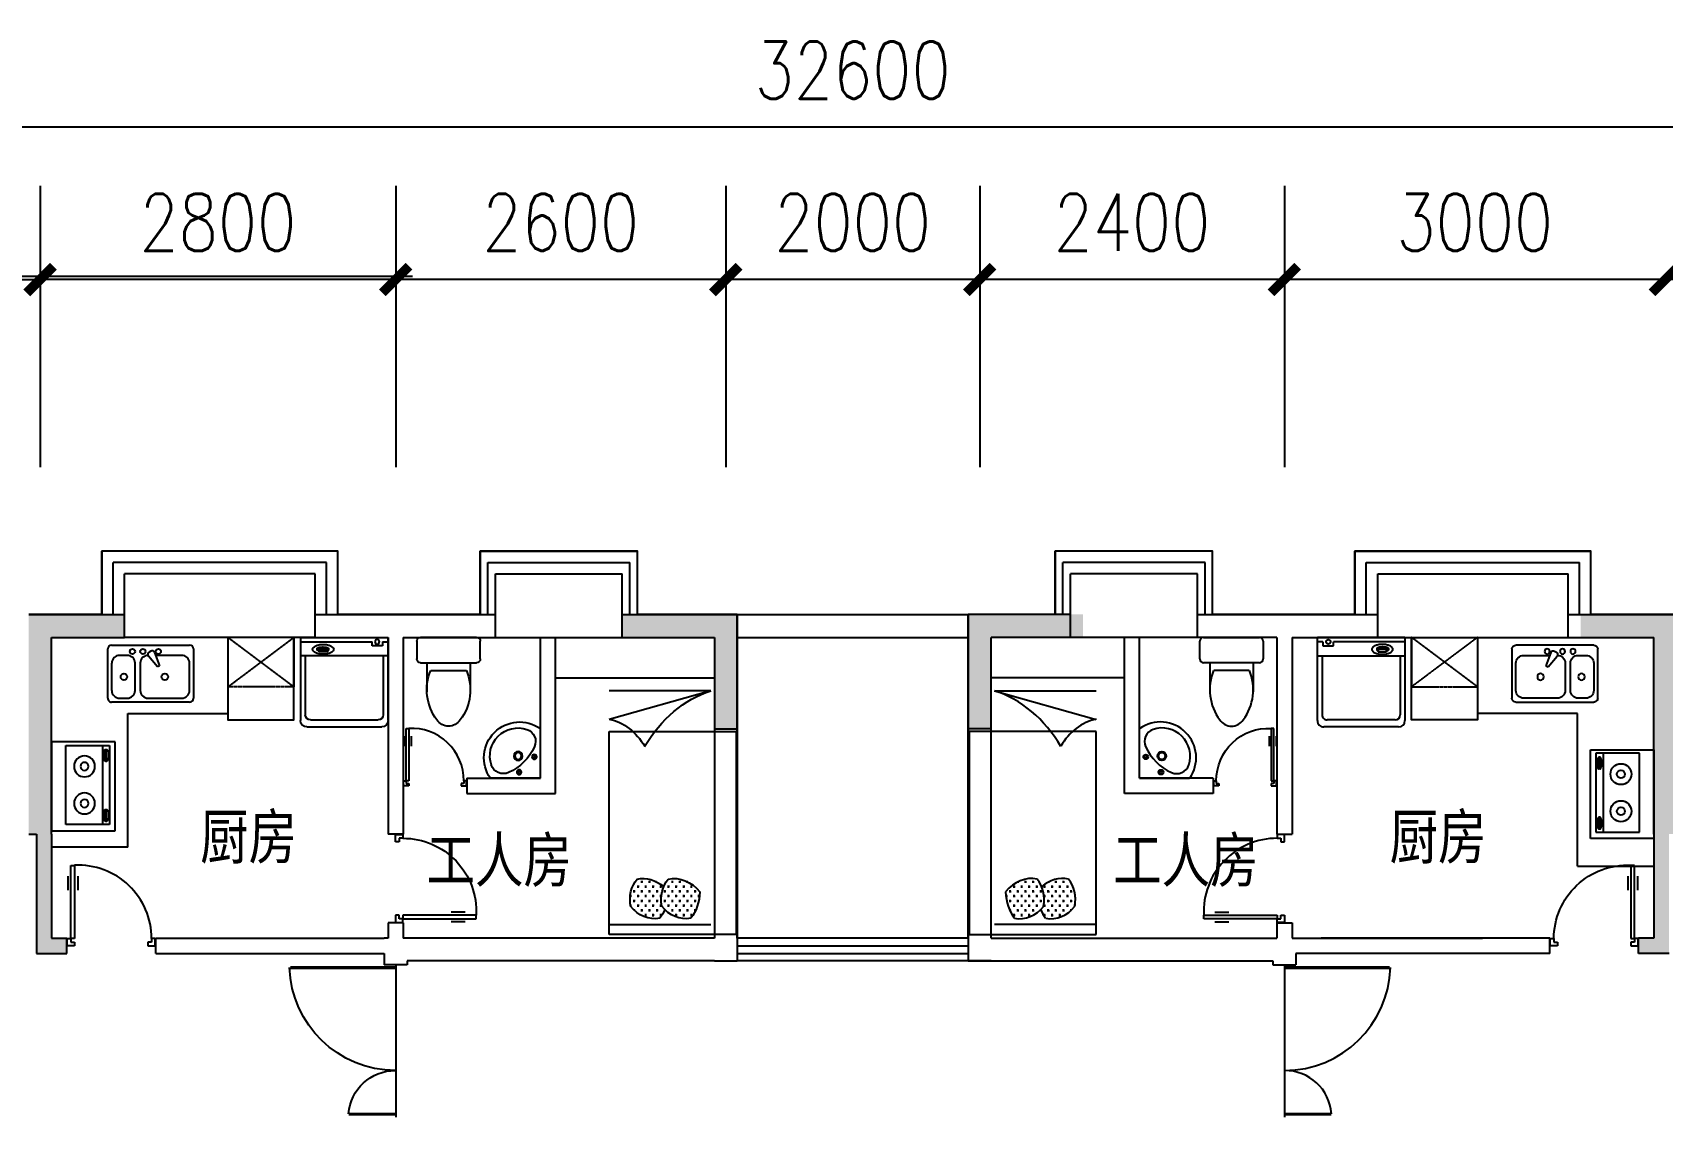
# Model space of a CAD drawing. Header units: millimetres. Extents: x 700 to 40890, y 496 to 41608.
# Drawn here: x 14431 to 27269, y 32314 to 40854 of the extents above; entities that cross this region are included whole.
import ezdxf
from ezdxf.enums import TextEntityAlignment as Align

# ---------------------------------------------------------------- set-up
doc = ezdxf.new("R2010")
doc.units = ezdxf.units.MM
doc.linetypes.add('DASHED', pattern=[0.75, 0.5, -0.25])
doc.linetypes.add('HIDDEN', pattern=[0.375, 0.25, -0.125])
for name, color, linetype in [('AXIS', 3, 'Continuous'), ('FUR', 6, 'Continuous'), ('J', 7, 'Continuous'), ('PUB_H', 13, 'Continuous'), ('TOILET', 7, 'Continuous'), ('TOTHER', 7, 'Continuous'), ('W', 2, 'Continuous'), ('WALL', 4, 'Continuous'), ('WC', 10, 'Continuous'), ('WINDOW', 5, 'Continuous'), ('WINDOW_TEXT', 7, 'Continuous'), ('轮廓线', 240, 'Continuous')]:
    doc.layers.add(name, color=color, linetype=linetype)
doc.styles.add('_XYF', font='simhei.ttf', dxfattribs={"width": 0.8})
doc.styles.add('DIM_FONT', font='SIMPLEX.shx', dxfattribs={"width": 0.8})
doc.styles.add('SIMPLEX', font='SIMPLEX.SHX')
doc.styles.get("Standard").update_dxf_attribs({"font": 'arial.ttf'})
doc.dimstyles.new('AXIS150', dxfattribs={"dimscale": 1.5, "dimtxt": 300, "dimasz": 1, "dimexe": 250, "dimexo": 300, "dimgap": 150, "dimtad": 1, "dimdec": 0, "dimzin": 0, "dimdsep": 46, "dimtxsty": 'DIM_FONT', "dimblk": '_DIMX', "dimcen": 0, "dimse1": 1, "dimse2": 1, "dimclrt": 7, "dimadec": 0, "dimazin": 0, "dimtfac": 1, "dimtdec": 0, "dimtix": 1, "dimtmove": 2, "dimatfit": 3, "dimldrblk": '_DIMX', "dimfxl": 1, "dimtolj": 1, "dimtzin": 0, "dimarcsym": 0})

# ---------------------------------------------------------------- blocks, each defined once
blk = doc.blocks.new('M_A23MCU')
for p, q in [((-0.489, 0.782), (-0.489, 0.624)), ((-0.454, 0.081), (-0.454, 0.905)), ((-0.454, 0.905), (-0.413, 0.905)), ((-0.413, 0.905), (-0.413, 0.081)), ((-0.378, 0.782), (-0.378, 0.624)), ((-0.495, -0.002), (-0.495, 0.081)), ((-0.495, 0.081), (-0.454, 0.081)), ((-0.413, 0.081), (-0.454, 0.081)), ((-0.454, 0.081), (-0.454, 0.039)), ((-0.454, 0.039), (-0.413, 0.039)), ((-0.413, 0.039), (-0.413, -0.002)), ((0.412, 0.039), (0.412, -0.002)), ((0.453, 0.039), (0.412, 0.039)), ((0.453, 0.081), (0.453, 0.039)), ((0.494, 0.081), (0.453, 0.081)), ((0.494, -0.002), (0.494, 0.081)), ((-0.413, -0.002), (-0.495, -0.002)), ((-0.495, -0.002), (-0.495, -0.002)), ((0.412, -0.002), (0.494, -0.002)), ((0.494, -0.002), (0.494, -0.002))]:
    blk.add_line(p, q)
blk.add_arc((-0.372, 0.082), 0.825, 359.9283, 92.866)
blk = doc.blocks.new('_DIMX')
at = {"const_width": 50}
blk.add_lwpolyline([(-70, -70), (70, 70)], dxfattribs=at)
blk = doc.blocks.new('*D98')
at = {"layer": 'AXIS', "color": 0, "lineweight": -2, "transparency": 16777216}
blk.add_line((11493, 38908), (14490, 38908), dxfattribs=at)
at = {"layer": 'DEFPOINTS', "color": 0, "transparency": 16777216}
for p in [(14491, 38908), (11491, 37429), (14491, 37429)]:
    blk.add_point(p, dxfattribs=at)
at = {"layer": 'AXIS', "color": 0, "lineweight": -2, "transparency": 16777216, "xscale": 1.5, "yscale": 1.5, "zscale": 1.5, "rotation": 180}
blk.add_blockref('_DIMX', (11491, 38908), dxfattribs=at)
at = {"layer": 'AXIS', "color": 0, "lineweight": -2, "transparency": 16777216, "xscale": 1.5, "yscale": 1.5, "zscale": 1.5}
blk.add_blockref('_DIMX', (14491, 38908), dxfattribs=at)
at = {"layer": 'AXIS', "color": 7, "transparency": 16777216, "insert": (12991, 39358), "char_height": 450, "attachment_point": 5, "style": 'DIM_FONT'}
blk.add_mtext('\\A1;3000', dxfattribs=at)
blk = doc.blocks.new('*D105')
at = {"layer": 'AXIS', "color": 0, "lineweight": -2, "transparency": 16777216}
blk.add_line((30290, 38908), (27293, 38908), dxfattribs=at)
at = {"layer": 'DEFPOINTS', "color": 0, "transparency": 16777216}
for p in [(27291, 38908), (27291, 37429), (30291, 37429)]:
    blk.add_point(p, dxfattribs=at)
at = {"layer": 'AXIS', "color": 0, "lineweight": -2, "transparency": 16777216, "xscale": 1.5, "yscale": 1.5, "zscale": 1.5, "rotation": 180}
blk.add_blockref('_DIMX', (27291, 38908), dxfattribs=at)
at = {"layer": 'AXIS', "color": 0, "lineweight": -2, "transparency": 16777216, "xscale": 1.5, "yscale": 1.5, "zscale": 1.5}
blk.add_blockref('_DIMX', (30291, 38908), dxfattribs=at)
at = {"layer": 'AXIS', "color": 7, "transparency": 16777216, "insert": (28791, 39358), "char_height": 450, "attachment_point": 5, "style": 'DIM_FONT'}
blk.add_mtext('\\A1;3000', dxfattribs=at)
blk = doc.blocks.new('*D106')
at = {"layer": 'AXIS', "color": 0, "lineweight": -2, "transparency": 16777216}
blk.add_line((27290, 38908), (24293, 38908), dxfattribs=at)
at = {"layer": 'DEFPOINTS', "color": 0, "transparency": 16777216}
for p in [(24291, 38908), (24291, 37429), (27291, 37429)]:
    blk.add_point(p, dxfattribs=at)
at = {"layer": 'AXIS', "color": 0, "lineweight": -2, "transparency": 16777216, "xscale": 1.5, "yscale": 1.5, "zscale": 1.5, "rotation": 180}
blk.add_blockref('_DIMX', (24291, 38908), dxfattribs=at)
at = {"layer": 'AXIS', "color": 0, "lineweight": -2, "transparency": 16777216, "xscale": 1.5, "yscale": 1.5, "zscale": 1.5}
blk.add_blockref('_DIMX', (27291, 38908), dxfattribs=at)
at = {"layer": 'AXIS', "color": 7, "transparency": 16777216, "insert": (25791, 39358), "char_height": 450, "attachment_point": 5, "style": 'DIM_FONT'}
blk.add_mtext('\\A1;3000', dxfattribs=at)
blk = doc.blocks.new('*D107')
at = {"layer": 'AXIS', "color": 0, "lineweight": -2, "transparency": 16777216}
blk.add_line((24290, 38908), (21893, 38908), dxfattribs=at)
at = {"layer": 'DEFPOINTS', "color": 0, "transparency": 16777216}
for p in [(21891, 38908), (21891, 37429), (24291, 37429)]:
    blk.add_point(p, dxfattribs=at)
at = {"layer": 'AXIS', "color": 0, "lineweight": -2, "transparency": 16777216, "xscale": 1.5, "yscale": 1.5, "zscale": 1.5, "rotation": 180}
blk.add_blockref('_DIMX', (21891, 38908), dxfattribs=at)
at = {"layer": 'AXIS', "color": 0, "lineweight": -2, "transparency": 16777216, "xscale": 1.5, "yscale": 1.5, "zscale": 1.5}
blk.add_blockref('_DIMX', (24291, 38908), dxfattribs=at)
at = {"layer": 'AXIS', "color": 7, "transparency": 16777216, "insert": (23091, 39358), "char_height": 450, "attachment_point": 5, "style": 'DIM_FONT'}
blk.add_mtext('\\A1;2400', dxfattribs=at)
blk = doc.blocks.new('*D108')
at = {"layer": 'AXIS', "color": 0, "lineweight": -2, "transparency": 16777216}
blk.add_line((21890, 38908), (19893, 38908), dxfattribs=at)
at = {"layer": 'DEFPOINTS', "color": 0, "transparency": 16777216}
for p in [(19891, 38908), (19891, 37429), (21891, 37429)]:
    blk.add_point(p, dxfattribs=at)
at = {"layer": 'AXIS', "color": 0, "lineweight": -2, "transparency": 16777216, "xscale": 1.5, "yscale": 1.5, "zscale": 1.5, "rotation": 180}
blk.add_blockref('_DIMX', (19891, 38908), dxfattribs=at)
at = {"layer": 'AXIS', "color": 0, "lineweight": -2, "transparency": 16777216, "xscale": 1.5, "yscale": 1.5, "zscale": 1.5}
blk.add_blockref('_DIMX', (21891, 38908), dxfattribs=at)
at = {"layer": 'AXIS', "color": 7, "transparency": 16777216, "insert": (20891, 39358), "char_height": 450, "attachment_point": 5, "style": 'DIM_FONT'}
blk.add_mtext('\\A1;2000', dxfattribs=at)
blk = doc.blocks.new('*D109')
at = {"layer": 'AXIS', "color": 0, "lineweight": -2, "transparency": 16777216}
blk.add_line((19890, 38908), (17293, 38908), dxfattribs=at)
at = {"layer": 'DEFPOINTS', "color": 0, "transparency": 16777216}
for p in [(17291, 38908), (17291, 37429), (19891, 37429)]:
    blk.add_point(p, dxfattribs=at)
at = {"layer": 'AXIS', "color": 0, "lineweight": -2, "transparency": 16777216, "xscale": 1.5, "yscale": 1.5, "zscale": 1.5, "rotation": 180}
blk.add_blockref('_DIMX', (17291, 38908), dxfattribs=at)
at = {"layer": 'AXIS', "color": 0, "lineweight": -2, "transparency": 16777216, "xscale": 1.5, "yscale": 1.5, "zscale": 1.5}
blk.add_blockref('_DIMX', (19891, 38908), dxfattribs=at)
at = {"layer": 'AXIS', "color": 7, "transparency": 16777216, "insert": (18591, 39358), "char_height": 450, "attachment_point": 5, "style": 'DIM_FONT'}
blk.add_mtext('\\A1;2600', dxfattribs=at)
blk = doc.blocks.new('*D110')
at = {"layer": 'AXIS', "color": 0, "lineweight": -2, "transparency": 16777216}
blk.add_line((17290, 38908), (14493, 38908), dxfattribs=at)
at = {"layer": 'DEFPOINTS', "color": 0, "transparency": 16777216}
for p in [(14491, 38908), (14491, 37429), (17291, 37429)]:
    blk.add_point(p, dxfattribs=at)
at = {"layer": 'AXIS', "color": 0, "lineweight": -2, "transparency": 16777216, "xscale": 1.5, "yscale": 1.5, "zscale": 1.5, "rotation": 180}
blk.add_blockref('_DIMX', (14491, 38908), dxfattribs=at)
at = {"layer": 'AXIS', "color": 0, "lineweight": -2, "transparency": 16777216, "xscale": 1.5, "yscale": 1.5, "zscale": 1.5}
blk.add_blockref('_DIMX', (17291, 38908), dxfattribs=at)
at = {"layer": 'AXIS', "color": 7, "transparency": 16777216, "insert": (15891, 39358), "char_height": 450, "attachment_point": 5, "style": 'DIM_FONT'}
blk.add_mtext('\\A1;2800', dxfattribs=at)
blk = doc.blocks.new('*D111')
at = {"layer": 'AXIS', "color": 0, "lineweight": -2, "transparency": 16777216}
blk.add_line((37190, 40108), (4593, 40108), dxfattribs=at)
at = {"layer": 'DEFPOINTS', "color": 0, "transparency": 16777216}
for p in [(4591, 40108), (4591, 37429), (37191, 37429)]:
    blk.add_point(p, dxfattribs=at)
at = {"layer": 'AXIS', "color": 0, "lineweight": -2, "transparency": 16777216, "xscale": 1.5, "yscale": 1.5, "zscale": 1.5, "rotation": 180}
blk.add_blockref('_DIMX', (4591, 40108), dxfattribs=at)
at = {"layer": 'AXIS', "color": 0, "lineweight": -2, "transparency": 16777216, "xscale": 1.5, "yscale": 1.5, "zscale": 1.5}
blk.add_blockref('_DIMX', (37191, 40108), dxfattribs=at)
at = {"layer": 'AXIS', "color": 7, "transparency": 16777216, "insert": (20891, 40558), "char_height": 450, "attachment_point": 5, "style": 'DIM_FONT'}
blk.add_mtext('\\A1;32600', dxfattribs=at)
blk = doc.blocks.new('_WBLK')
for p, q in [((-0.5, 0.5), (0.5, 0.5)), ((0.5, 0.1667), (-0.5, 0.1667)), ((0.5, -0.1667), (-0.5, -0.1667)), ((-0.5, -0.5), (0.5, -0.5))]:
    blk.add_line(p, q)
at = {"layer": 'WINDOW_TEXT', "style": 'SIMPLEX', "flags": 9}
blk.add_attdef('A', text='', height=1, dxfattribs=at).set_placement((0, 1.5), align=Align.MIDDLE)
blk = doc.blocks.new('M_E12')
at = {"color": 7}
for q in [(0, -393), (392, 0)]:
    blk.add_line((0, 0), q, dxfattribs=at)
for centre, radius in [((168, -48), 19), ((168, -48), 10), ((48, -168), 19), ((48, -168), 10), ((175, -175), 34.6), ((175, -175), 26.5)]:
    blk.add_circle(centre, radius, dxfattribs=at)
for centre, radius, start, end in [((161, -163), 282, 235.0241, 35.2347), ((418, -420), 410, 114.3843, 155.6157), ((174, -176), 222, 251.5651, 18.4349), ((290, -138), 100, 18.4349, 114.3843), ((136, -292), 100, 155.6157, 251.5651)]:
    blk.add_arc(centre, radius, start, end, dxfattribs=at)
at = {"width": 0.8, "flags": 9}
for tag in ['XSIZE', 'YSIZE']:
    blk.add_attdef(tag, (0, 0), '', height=0.5, dxfattribs=at)
blk = doc.blocks.new('M_E24TTP')
at = {"layer": 'TOILET', "color": 7}
for p, q in [((-170, 200), (-170, 430)), ((170, 200), (170, 430)), ((-140, 260), (140, 260)), ((-250, 30), (-250, 170)), ((-220, 200), (220, 200)), ((250, 170), (250, 30)), ((220, 0), (-220, 0))]:
    blk.add_line(p, q, dxfattribs=at)
for centre, radius, start, end in [((227, 413), 398, 143.3619, 202.5495), ((0, 590), 110, 33.4509, 146.5491), ((-227, 413), 398, 337.4505, 36.6381), ((-220, 170), 30, 90, 180), ((220, 170), 30, 0, 90), ((-220, 30), 30, 180, 270), ((220, 30), 30, 270, 0)]:
    blk.add_arc(centre, radius, start, end, dxfattribs=at)
at = {"style": 'DIM_FONT', "width": 0.8, "flags": 9}
for tag in ['XSIZE', 'YSIZE']:
    blk.add_attdef(tag, (0, 0), '', height=0.5, dxfattribs=at)
blk = doc.blocks.new('*X16')
at = {"color": 0}
for p, q in [((284933, 2325), (284944, 2325)), ((284934, 2316), (284934, 2326)), ((285000, 2325), (285019, 2325)), ((285009, 2316), (285009, 2334)), ((285075, 2325), (285094, 2325)), ((285084, 2316), (285084, 2334)), ((285234, 2316), (285234, 2323)), ((285240, 2325), (285244, 2325)), ((285300, 2325), (285319, 2325)), ((285309, 2316), (285309, 2334)), ((285375, 2325), (285394, 2325)), ((285384, 2316), (285384, 2334)), ((285450, 2325), (285452, 2325)), ((285459, 2316), (285459, 2316)), ((284817, 2212), (284831, 2212)), ((284822, 2203), (284822, 2222)), ((284850, 2250), (284869, 2250)), ((284859, 2241), (284859, 2259)), ((284859, 2166), (284859, 2184)), ((284888, 2288), (284906, 2288)), ((284888, 2212), (284906, 2212)), ((284897, 2278), (284897, 2297)), ((284897, 2203), (284897, 2222)), ((284925, 2250), (284944, 2250)), ((284934, 2241), (284934, 2259)), ((284934, 2166), (284934, 2184)), ((284962, 2288), (284981, 2288)), ((284962, 2212), (284981, 2212)), ((284972, 2278), (284972, 2297)), ((284972, 2203), (284972, 2222)), ((285000, 2250), (285019, 2250)), ((285009, 2241), (285009, 2259)), ((285009, 2166), (285009, 2184)), ((285038, 2288), (285056, 2288)), ((285038, 2212), (285056, 2212)), ((285047, 2278), (285047, 2297)), ((285047, 2203), (285047, 2222)), ((285075, 2250), (285094, 2250)), ((285084, 2241), (285084, 2259)), ((285084, 2166), (285084, 2184)), ((285112, 2288), (285131, 2288)), ((285112, 2212), (285131, 2212)), ((285122, 2278), (285122, 2297)), ((285122, 2203), (285122, 2222)), ((285150, 2250), (285169, 2250)), ((285159, 2241), (285159, 2259)), ((285159, 2166), (285159, 2184)), ((285188, 2288), (285206, 2288)), ((285188, 2212), (285206, 2212)), ((285197, 2278), (285197, 2297)), ((285197, 2203), (285197, 2222)), ((285225, 2250), (285244, 2250)), ((285234, 2241), (285234, 2259)), ((285234, 2166), (285234, 2184)), ((285262, 2288), (285281, 2288)), ((285262, 2212), (285281, 2212)), ((285272, 2278), (285272, 2297)), ((285272, 2203), (285272, 2222)), ((285300, 2250), (285319, 2250)), ((285309, 2241), (285309, 2259)), ((285309, 2166), (285309, 2184)), ((285338, 2288), (285356, 2288)), ((285338, 2212), (285356, 2212)), ((285347, 2278), (285347, 2297)), ((285347, 2203), (285347, 2222)), ((285375, 2250), (285394, 2250)), ((285384, 2241), (285384, 2259)), ((285384, 2166), (285384, 2184)), ((285412, 2288), (285431, 2288)), ((285412, 2212), (285431, 2212)), ((285422, 2278), (285422, 2297)), ((285422, 2203), (285422, 2222)), ((285450, 2250), (285469, 2250)), ((285459, 2241), (285459, 2259)), ((285459, 2166), (285459, 2184)), ((285488, 2212), (285500, 2212)), ((285497, 2203), (285497, 2222)), ((284850, 2175), (284869, 2175)), ((284856, 2100), (284869, 2100)), ((284859, 2094), (284859, 2109)), ((284888, 2138), (284906, 2138)), ((284888, 2062), (284906, 2062)), ((284897, 2128), (284897, 2147)), ((284897, 2053), (284897, 2072)), ((284925, 2175), (284944, 2175)), ((284925, 2100), (284944, 2100)), ((284934, 2091), (284934, 2109)), ((284962, 2138), (284981, 2138)), ((284962, 2062), (284981, 2062)), ((284972, 2128), (284972, 2147)), ((284972, 2053), (284972, 2072)), ((285000, 2175), (285019, 2175)), ((285000, 2100), (285019, 2100)), ((285009, 2091), (285009, 2109)), ((285038, 2138), (285056, 2138)), ((285038, 2062), (285056, 2062)), ((285047, 2128), (285047, 2147)), ((285047, 2053), (285047, 2072)), ((285075, 2175), (285094, 2175)), ((285075, 2100), (285094, 2100)), ((285084, 2091), (285084, 2109)), ((285112, 2138), (285131, 2138)), ((285122, 2128), (285122, 2147)), ((285150, 2175), (285169, 2175)), ((285150, 2100), (285151, 2100)), ((285159, 2106), (285159, 2109)), ((285163, 2100), (285169, 2100)), ((285188, 2138), (285206, 2138)), ((285188, 2062), (285206, 2062)), ((285197, 2128), (285197, 2147)), ((285197, 2053), (285197, 2072)), ((285225, 2175), (285244, 2175)), ((285225, 2100), (285244, 2100)), ((285234, 2091), (285234, 2109)), ((285262, 2138), (285281, 2138)), ((285262, 2062), (285281, 2062)), ((285272, 2128), (285272, 2147)), ((285272, 2053), (285272, 2072)), ((285300, 2175), (285319, 2175)), ((285300, 2100), (285319, 2100)), ((285309, 2091), (285309, 2109)), ((285338, 2138), (285356, 2138)), ((285338, 2062), (285356, 2062)), ((285347, 2128), (285347, 2147)), ((285347, 2053), (285347, 2072)), ((285375, 2175), (285394, 2175)), ((285375, 2100), (285394, 2100)), ((285384, 2091), (285384, 2109)), ((285412, 2138), (285431, 2138)), ((285422, 2128), (285422, 2147)), ((285450, 2175), (285469, 2175)), ((285450, 2100), (285458, 2100)), ((285459, 2101), (285459, 2109)), ((285488, 2138), (285497, 2138)), ((285497, 2138), (285497, 2147))]:
    blk.add_line(p, q, dxfattribs=at)
blk = doc.blocks.new('RECTANG')
for p, q in [((1, 1), (0, 1)), ((0, 1), (0, 0)), ((1, 0), (1, 1)), ((0, 0), (1, 0))]:
    blk.add_line(p, q)
blk = doc.blocks.new('_C1LMW')
for p, q in [((-1000, -80), (0, -305)), ((-1000, -80), (0, -80)), ((0, -1920), (-1000, -1920))]:
    blk.add_line(p, q)
for centre, radius, start, end in [((-1289, -1215), 1171, 36.5169, 75.7062), ((81, -828), 530, 98.7955, 144.0982), ((-348, -518), 4.547473508864641e-13, 270, 343.0338), ((-639, -1913), 354, 80.3657, 135.5224), ((-566, -1649), 326, 182.7966, 223.2149), ((-733, -1725), 222, 346.7256, 46.496), ((-332, -1913), 354, 80.3657, 124.9896), ((-426, -1725), 222, 346.7256, 46.496), ((-752, -1548), 328, 260.9132, 315.9541)]:
    blk.add_arc(centre, radius, start, end)
at = {"layer": 'J'}
for centre, radius, start, end in [((-445, -1548), 328, 260.9132, 315.9541), ((-260, -1649), 326, 208.3278, 223.2149)]:
    blk.add_arc(centre, radius, start, end, dxfattribs=at)
at = {"xscale": 1999.996, "yscale": 999.998, "zscale": 1999.996, "rotation": 90}
blk.add_blockref('RECTANG', (0, -2000), dxfattribs=at)
blk.add_blockref('*X16', (-285705, -3910))
at = {"style": 'DIM_FONT', "width": 0.8, "flags": 9}
for tag in ['XSIZE', 'YSIZE']:
    blk.add_attdef(tag, (0, 0), '', height=0.5, dxfattribs=at)
blk = doc.blocks.new('M_A17ORW')
at = {"const_width": 0.02}
for points in [[(-0.481, -0.001), (-0.481, -0.308)], [(0.481, 0.001), (0.481, -0.691)]]:
    blk.add_lwpolyline(points, dxfattribs=at)
for centre, radius, start, end in [((-0.501, -0.003), 0.307, 274.2492, 0.2101), ((0.505, 0.002), 0.699, 180.2762, 268.0603)]:
    blk.add_arc(centre, radius, start, end)
blk = doc.blocks.new('M_E19')
for p, q in [((-323, -113), (-323, -456)), ((299, -113), (-323, -113)), ((299, -456), (299, -113)), ((-323, -400), (299, -400)), ((-323, -456), (299, -456)), ((-291, -422), (-291, -434)), ((-216, -432), (-280, -432)), ((-280, -432), (-280, -448)), ((-280, -448), (-216, -448)), ((-216, -448), (-216, -432)), ((-199, -423), (-199, -434)), ((182, -422), (182, -434)), ((193, -432), (193, -448)), ((257, -432), (193, -432)), ((193, -448), (257, -448)), ((257, -448), (257, -432)), ((274, -423), (274, -434))]:
    blk.add_line(p, q)
for points in [[(-199, -423, 0.259034), (-201, -420, 0.076276), (-213, -415, 0.036515), (-226, -412, 0.026615), (-245, -411, 0.026615), (-264, -412, 0.036515), (-277, -415, 0.076276), (-289, -420, 0.259034), (-291, -423, 0.078462), (-291, -424, 0.056762)], [(-199, -434, 0.259034), (-201, -430, 0.076276), (-213, -425, 0.036515), (-226, -423, 0.026615), (-245, -422, 0.026615), (-264, -423, 0.036515), (-277, -425, 0.076276), (-289, -430, 0.259034), (-291, -434, 0.259034), (-289, -437, 0.056762), (-280, -441, 0.036515)], [(-216, -443, 0.008736), (-213, -442, 0.076276), (-201, -437, 0.259034), (-199, -434, 0.259034)], [(274, -423, 0.259034), (272, -420, 0.076276), (260, -415, 0.036515), (247, -412, 0.026615), (228, -411, 0.026615), (209, -412, 0.036515), (196, -415, 0.076276), (184, -420, 0.259034), (182, -423, 0.078462), (182, -424, 0.056762)], [(274, -434, 0.259034), (272, -430, 0.076276), (260, -425, 0.036515), (247, -423, 0.026615), (228, -422, 0.026615), (209, -423, 0.036515), (196, -425, 0.076276), (184, -430, 0.259034), (182, -434, 0.259034), (184, -437, 0.056762), (193, -441, 0.036515)], [(257, -443, 0.008736), (260, -442, 0.076276), (272, -437, 0.259034), (274, -434, 0.259034)]]:
    blk.add_lwpolyline(points, format="xyb")
at = {"layer": 'TOTHER', "linetype": 'Continuous'}
for p, q in [((-350, 0), (350, 0)), ((-350, -500), (-350, 0)), ((350, 0), (350, -500)), ((350, -500), (-350, -500))]:
    blk.add_line(p, q, dxfattribs=at)
for centre, radius in [((-158, -259), 82.5), ((-158, -259), 31.6), ((134, -259), 82.5), ((134, -259), 31.6)]:
    blk.add_circle(centre, radius, dxfattribs=at)
at = {"width": 0.8, "flags": 9}
for tag in ['XSIZE', 'YSIZE']:
    blk.add_attdef(tag, (0, 0), '', height=0.5, dxfattribs=at)
blk = doc.blocks.new('M_E25ESP')
at = {"color": 0, "linetype": 'ByBlock'}
for p, q in [((0, -307), (0, 307)), ((31, 338), (419, 338)), ((358, 307), (143, 307)), ((450, 307), (450, -307)), ((82, 245), (82, 40)), ((419, -20), (419, 245)), ((48, 2), (57, -12)), ((59, 31), (163, 70)), ((173, 53), (87, -18)), ((163, 70), (173, 53)), ((143, -82), (358, -82)), ((358, -123), (143, -123)), ((82, -184), (82, -245)), ((419, -245), (419, -184)), ((419, -338), (31, -338)), ((143, -307), (358, -307))]:
    blk.add_line(p, q, dxfattribs=at)
for centre, radius in [((251, 112), 25.6), ((51, 61), 20.5), ((51, -61), 20.5), ((51, -143), 20.5), ((251, -210), 25.6)]:
    blk.add_circle(centre, radius, dxfattribs=at)
for centre, radius, start, end in [((31, 307), 30.7, 90, 180), ((143, 245), 61.4, 90, 180), ((358, 245), 61.4, 0, 90), ((419, 307), 30.7, 0, 90), ((66, 12), 20.5, 110.5377, 210), ((74, -2), 20.5, 210, 309.4623), ((143, -20), 61.4, 180, 270), ((143, -184), 61.4, 90, 180), ((358, -20), 61.4, 270, 0), ((358, -184), 61.4, 0, 90), ((143, -245), 61.4, 180, 270), ((358, -245), 61.4, 270, 0), ((31, -307), 30.7, 180, 270), ((419, -307), 30.7, 270, 0)]:
    blk.add_arc(centre, radius, start, end, dxfattribs=at)
at = {"style": 'DIM_FONT', "width": 0.8, "flags": 9}
for tag in ['XSIZE', 'YSIZE']:
    blk.add_attdef(tag, (0, 0), '', height=0.5, dxfattribs=at)
blk = doc.blocks.new('M_E18')
at = {"layer": 'TOTHER', "linetype": 'DASHED'}
for p, q in [((200, -300), (-200, 0)), ((200, 0), (-200, -300)), ((-200, -300), (200, -300))]:
    blk.add_line(p, q, dxfattribs=at)
at = {"layer": 'TOTHER', "linetype": 'HIDDEN'}
blk.add_line((-200, 0), (-200, -300), dxfattribs=at)
at = {"layer": 'TOTHER', "linetype": 'Continuous'}
blk.add_lwpolyline([(-200, 0), (200, 0), (200, -500), (-200, -500)], close=True, dxfattribs=at)
at = {"width": 0.8, "flags": 9}
for tag in ['XSIZE', 'YSIZE']:
    blk.add_attdef(tag, (0, 0), '', height=0.5, dxfattribs=at)
blk = doc.blocks.new('M_E20')
for p, q in [((345, 0), (-345, 0)), ((-302, -36), (-345, -36)), ((-302, -35), (-302, -66)), ((-302, -66), (-219, -66)), ((-219, -66), (-219, -35)), ((345, -36), (-219, -36)), ((123, -87), (123, -99)), ((133, -96), (133, -113)), ((198, -96), (133, -96)), ((133, -113), (198, -113)), ((198, -113), (198, -96)), ((215, -88), (215, -99)), ((-307, -144), (-307, -611)), ((307, -144), (307, -611)), ((267, -651), (-267, -651))]:
    blk.add_line(p, q)
blk.add_lwpolyline([(83, -94, 0.185158), (88, -107, 0.102042), (108, -122, 0.060862), (133, -130, 0.047173), (166, -133, 0.047173), (200, -130, 0.060862), (225, -122, 0.102042), (245, -107, 0.185158), (250, -94, 0.185158), (245, -82, 0.102042), (225, -67, 0.060862), (200, -59, 0.047173), (166, -56, 0.047173), (133, -59, 0.060862), (108, -67, 0.102042), (88, -82, 0.185158)], format="xyb", close=True)
for points in [[(215, -88, 0.259034), (213, -85, 0.076276), (201, -80, 0.036515), (188, -77, 0.026615), (169, -76, 0.026615), (150, -77, 0.036515), (137, -80, 0.076276), (125, -85, 0.259034), (123, -88, 0.078462), (123, -89, 0.056762)], [(215, -99, 0.259034), (213, -95, 0.076276), (201, -90, 0.036515), (188, -88, 0.026615), (169, -87, 0.026615), (150, -88, 0.036515), (137, -90, 0.076276), (125, -95, 0.259034), (123, -99, 0.259034), (125, -102, 0.056762), (133, -106, 0.036515)], [(198, -108, 0.008736), (201, -107, 0.076276), (213, -102, 0.259034), (215, -99, 0.259034)]]:
    blk.add_lwpolyline(points, format="xyb")
blk.add_circle((-259, -35), 17.5)
for centre, start, end in [((-267, -611), 180, 270), ((267, -611), 270, 0)]:
    blk.add_arc(centre, 40, start, end)
at = {"layer": 'TOTHER', "linetype": 'Continuous'}
for p, q in [((-345, -656), (-345, 0)), ((345, 0), (345, -656)), ((-345, -145), (345, -145)), ((295, -706), (-295, -706))]:
    blk.add_line(p, q, dxfattribs=at)
for centre, start, end in [((-295, -656), 180, 270), ((295, -656), 270, 0)]:
    blk.add_arc(centre, 50, start, end, dxfattribs=at)
at = {"width": 0.8, "flags": 9}
for tag in ['XSIZE', 'YSIZE']:
    blk.add_attdef(tag, (0, 0), '', height=0.5, dxfattribs=at)
blk = doc.blocks.new('_B0MWI')
for p, q in [((-0.62, 3.2778), (0.62, 3.2778)), ((-0.62, 0.5), (-0.62, 3.2778)), ((0.62, 0.5), (0.62, 3.2778)), ((-0.56, 2.7778), (0.56, 2.7778)), ((-0.56, 0.5), (-0.56, 2.7778)), ((0.56, 0.5), (0.56, 2.7778)), ((-0.5, 2.2778), (0.5, 2.2778)), ((-0.5, 0.5), (-0.5, 2.2778)), ((0.5, 0.5), (0.5, 2.2778)), ((-0.5, -0.5), (0.5, -0.5))]:
    blk.add_line(p, q)
blk = doc.blocks.new('M_A6')
blk.add_line((0.5, 0), (0.5, 0))

msp = doc.modelspace()

# ---------------------------------------------------------------- hatches: boundary and pattern name
at = {"layer": 'PUB_H'}
for points in [[(14401.2, 34538.8), (14461.2, 34538.8), (14461.2, 33598.8), (14701.2, 33598.8), (14701.2, 33718.8), (14581.2, 33718.8), (14581.2, 34538.8), (14581.2, 36088.8), (15156.2, 36088.8), (15156.2, 36268.8), (14401.2, 36268.8)], [(19981.2, 36268.8), (19076.2, 36268.8), (19076.2, 36088.8), (19801.2, 36088.8), (19801.2, 35368.8), (19981.2, 35368.8)], [(21801.2, 36268.8), (22706.2, 36268.8), (22706.2, 36088.8), (21981.2, 36088.8), (21981.2, 35368.8), (21801.2, 35368.8)], [(27201.2, 36088.8), (26626.2, 36088.8), (26626.2, 36268.8), (27381.2, 36268.8), (27381.2, 34538.8), (27321.2, 34538.8), (27321.2, 33598.8), (27081.2, 33598.8), (27081.2, 33718.8), (27201.2, 33718.8), (27201.2, 34538.8)]]:
    msp.add_hatch(color=256, dxfattribs=at).paths.add_polyline_path(points)

# ---------------------------------------------------------------- linework, layer by layer
for p, q in [((19981.2, 36268.8), (21801.2, 36268.8)), ((19981.2, 36088.8), (21801.2, 36088.8))]:
    msp.add_line(p, q)
at = {"layer": 'AXIS'}
for p, q in [((14491.2, 39645.9), (14491.2, 37428.8)), ((17291.2, 39645.9), (17291.2, 37428.8)), ((19891.2, 39645.9), (19891.2, 37428.8)), ((21891.2, 39645.9), (21891.2, 37428.8)), ((24291.2, 39645.9), (24291.2, 37428.8))]:
    msp.add_line(p, q, dxfattribs=at)
at = {"layer": 'FUR'}
msp.add_line((17423.6, 38931.6), (12830, 38931.6), dxfattribs=at)
at = {"layer": 'J'}
for p, q in [((18551.2, 35769.1), (19801.2, 35769.1)), ((23031.2, 35769.1), (21981.2, 35769.1))]:
    msp.add_line(p, q, dxfattribs=at)
at = {"layer": 'WALL'}
for p, q in [((14401.2, 36268.8), (15156.2, 36268.8)), ((15156.2, 36088.8), (15156.2, 36268.8)), ((16656.2, 36268.8), (18076.2, 36268.8)), ((16656.2, 36088.8), (16656.2, 36268.8)), ((18076.2, 36088.8), (18076.2, 36268.8)), ((19076.2, 36268.8), (19981.2, 36268.8)), ((19076.2, 36088.8), (19076.2, 36268.8)), ((19981.2, 36268.8), (19981.2, 33718.8)), ((21801.2, 33718.8), (21801.2, 36268.8)), ((22606.2, 36268.8), (21801.2, 36268.8)), ((22606.2, 36088.8), (22606.2, 36268.8)), ((23606.2, 36268.8), (25026.2, 36268.8)), ((23606.2, 36088.8), (23606.2, 36268.8)), ((25026.2, 36088.8), (25026.2, 36268.8)), ((26526.2, 36268.8), (27381.2, 36268.8)), ((26526.2, 36088.8), (26526.2, 36268.8)), ((14581.2, 34538.8), (14581.2, 36088.8)), ((14581.2, 36088.8), (15156.2, 36088.8)), ((16656.2, 36088.8), (17231.2, 36088.8)), ((17231.2, 36088.8), (17231.2, 34538.8)), ((17351.2, 36088.8), (17351.2, 34978.8)), ((17351.2, 36088.8), (18076.2, 36088.8)), ((18431.2, 34978.8), (18431.2, 36088.8)), ((18551.2, 34858.8), (18551.2, 36088.8)), ((19076.2, 36088.8), (19801.2, 36088.8)), ((19801.2, 36088.8), (19801.2, 33718.8)), ((21981.2, 33718.8), (21981.2, 36088.8)), ((24231.2, 36088.8), (21981.2, 36088.8)), ((23031.2, 34858.8), (23031.2, 36088.8)), ((23151.2, 34978.8), (23151.2, 36088.8)), ((24231.2, 36088.8), (24231.2, 34978.8)), ((24351.2, 36088.8), (25026.2, 36088.8)), ((24351.2, 36088.8), (24351.2, 34538.8)), ((25126.2, 36088.8), (24551.2, 36088.8)), ((26526.2, 36088.8), (27201.2, 36088.8)), ((27201.2, 34538.8), (27201.2, 36088.8)), ((19801.2, 35368.8), (19981.2, 35368.8)), ((21981.2, 35368.8), (21801.2, 35368.8)), ((17351.2, 34978.8), (17351.2, 34858.8)), ((17851.2, 34978.8), (18431.2, 34978.8)), ((17851.2, 34978.8), (17851.2, 34858.8)), ((23731.2, 34978.8), (23151.2, 34978.8)), ((23731.2, 34978.8), (23731.2, 34858.8)), ((24231.2, 34978.8), (24231.2, 34858.8)), ((17351.2, 34858.8), (17351.2, 34538.8)), ((17851.2, 34858.8), (18551.2, 34858.8)), ((23731.2, 34858.8), (23031.2, 34858.8)), ((24231.2, 34858.8), (24231.2, 34538.8)), ((14401.2, 34538.8), (14461.2, 34538.8)), ((14461.2, 34538.8), (14461.2, 33598.8)), ((14581.2, 34538.8), (14581.2, 33718.8)), ((17351.2, 34538.8), (17231.2, 34538.8)), ((24231.2, 34538.8), (24351.2, 34538.8)), ((27201.2, 34538.8), (27201.2, 33718.8)), ((17231.2, 33838.8), (17231.2, 33718.8)), ((17351.2, 33838.8), (17231.2, 33838.8)), ((17351.2, 33838.8), (17351.2, 33718.8)), ((24231.2, 33838.8), (24351.2, 33838.8)), ((24231.2, 33838.8), (24231.2, 33718.8)), ((24351.2, 33838.8), (24351.2, 33718.8)), ((14581.2, 33718.8), (14701.2, 33718.8)), ((14701.2, 33598.8), (14701.2, 33718.8)), ((15401.2, 33598.8), (15401.2, 33718.8)), ((15401.2, 33718.8), (17201.2, 33718.8)), ((17231.2, 33718.8), (17201.2, 33718.8)), ((19801.2, 33718.8), (17351.2, 33718.8)), ((19981.2, 33718.8), (19981.2, 33538.8)), ((21801.2, 33718.8), (21801.2, 33538.8)), ((21801.2, 33718.8), (21801.2, 33538.8)), ((21981.2, 33718.8), (24231.2, 33718.8)), ((24351.2, 33718.8), (25851.2, 33718.8)), ((26381.2, 33718.8), (24581.2, 33718.8)), ((26381.2, 33598.8), (26381.2, 33718.8)), ((27201.2, 33718.8), (27081.2, 33718.8)), ((27081.2, 33598.8), (27081.2, 33718.8)), ((14461.2, 33598.8), (14701.2, 33598.8)), ((15401.2, 33598.8), (17201.2, 33598.8)), ((17201.2, 33598.8), (17201.2, 33508.8)), ((17381.2, 33508.8), (17201.2, 33508.8)), ((19801.2, 33538.8), (17381.2, 33538.8)), ((17381.2, 33538.8), (17381.2, 33508.8)), ((19801.2, 33538.8), (19981.2, 33538.8)), ((21801.2, 33538.8), (21981.2, 33538.8)), ((21981.2, 33538.8), (21801.2, 33538.8)), ((21981.2, 33538.8), (24201.2, 33538.8)), ((24201.2, 33538.8), (24201.2, 33508.8)), ((24201.2, 33508.8), (24381.2, 33508.8)), ((24381.2, 33598.8), (24381.2, 33508.8)), ((25731.2, 33598.8), (24381.2, 33598.8)), ((26381.2, 33598.8), (24581.2, 33598.8)), ((27321.2, 33598.8), (27081.2, 33598.8))]:
    msp.add_line(p, q, dxfattribs=at)
at = {"layer": 'WC'}
for p, q in [((15181.2, 34434.7), (15181.2, 35488.8)), ((15181.2, 35488.8), (15969.8, 35488.8)), ((26601.2, 35488.8), (25812.6, 35488.8)), ((26601.2, 34286.7), (26601.2, 35488.8)), ((15181.2, 34434.7), (14581.2, 34434.7)), ((26601.2, 34286.7), (27201.2, 34286.7))]:
    msp.add_line(p, q, dxfattribs=at)
at = {"layer": 'WINDOW'}
for p, q in [((17291.2, 33508.8), (17291.2, 32308.8)), ((24291.2, 33508.8), (24291.2, 32308.8))]:
    msp.add_line(p, q, dxfattribs=at)
at = {"layer": '轮廓线'}
msp.add_lwpolyline([(32061.2, 36268.8), (26706.2, 36268.8), (26706.2, 36768.8), (24846.2, 36768.8), (24846.2, 36268.8), (23726.2, 36268.8), (23726.2, 36768.8), (22486.2, 36768.8), (22486.2, 36268.8), (21801.2, 36268.8), (21801.2, 33718.8), (19981.2, 33718.8), (19981.2, 36268.8), (19196.2, 36268.8), (19196.2, 36768.8), (17956.2, 36768.8), (17956.2, 36268.8), (16836.2, 36268.8), (16836.2, 36768.8), (14976.2, 36768.8), (14976.2, 36268.8), (14401.2, 36268.8)], dxfattribs=at)

# ---------------------------------------------------------------- block references
at = {"layer": 'J'}
for p, xscale, rotation in [((18973.8, 35747.4), -0.8, 3.172768447967655e-07), ((22808.6, 35747.4), 0.8, 359.9999996827231)]:
    msp.add_blockref('_C1LMW', p, dxfattribs=dict(at, xscale=xscale, rotation=rotation))
at = {"layer": 'W', "yscale": 179.9999999999991, "zscale": 1500}
for p, xscale in [((15906.2, 36178.8), -1500), ((25776.2, 36178.8), 1500)]:
    msp.add_blockref('_B0MWI', p, dxfattribs=dict(at, xscale=xscale))
at = {"layer": 'W', "yscale": 180, "zscale": 1000}
for p, xscale, rotation in [((18576.2, 36178.8), 1000, 3.16788990355521e-07), ((23106.2, 36178.8), -1000, 359.999999683211)]:
    msp.add_blockref('_B0MWI', p, dxfattribs=dict(at, xscale=xscale, rotation=rotation))
at = {"layer": 'WC', "yscale": 1.3, "zscale": 1.3}
for p, xscale, rotation in [((16229.8, 36088.8), -1.3, 3.172781237736899e-07), ((25552.6, 36088.8), 1.3, 359.9999996827219)]:
    msp.add_blockref('M_E18', p, dxfattribs=dict(at, xscale=xscale, rotation=rotation))
at = {"layer": 'WC', "xscale": -1}
for name, p, rotation in [('M_E20', (16886.2, 36088.8), 3.172781237736899e-07), ('M_E24TTP', (17707.7, 36088.8), 180.0000003172769), ('M_E25ESP', (26421.4, 36028.4), 89.99999968272427), ('M_E12', (18431.2, 34978.8), 270.0000003172769), ('M_E19', (14581.2, 34914.3), 90.00000031727598)]:
    msp.add_blockref(name, p, dxfattribs=dict(at, rotation=rotation))
at = {"layer": 'WC'}
for name, p, rotation in [('M_E24TTP', (23874.7, 36088.8), 179.9999996827232), ('M_E20', (24896.2, 36088.8), 359.9999996827219), ('M_E25ESP', (15361, 36028.4), 270.0000003172757), ('M_E12', (23151.2, 34978.8), 89.99999968272299), ('M_E19', (27201.2, 34852.7), 269.9999996827241)]:
    msp.add_blockref(name, p, dxfattribs=dict(at, rotation=rotation))
at = {"layer": 'WINDOW'}
for p, xscale, yscale, zscale in [((15906.2, 36178.8), 1500, 1500, 1500), ((18576.2, 36178.8), 1000, 1000, 1000), ((23106.2, 36178.8), 1000, 1000, 1000), ((25776.2, 36178.8), 1500, 1500, 1500)]:
    msp.add_blockref('M_A6', p, dxfattribs=dict(at, xscale=xscale, yscale=yscale, zscale=zscale))
for name, p, xscale, yscale, zscale, rotation in [('M_A23MCU', (17601.2, 34918.8), -500, -500, 500, 180.000000317), ('M_A23MCU', (23981.2, 34918.8), 500, -500, 500, 179.999999683), ('M_A23MCU', (17291.2, 34188.8), 700, -700, 700, 90), ('M_A23MCU', (24291.2, 34188.8), -700, -700, 700, 270), ('M_A23MCU', (15051.2, 33658.8), -700, -700, 700, 180.000000001), ('M_A23MCU', (26731.2, 33658.8), 700, -700, 700, 179.999999999), ('_WBLK', (20891.2, 33628.8), 1820, 180, 1820, 180), ('M_A17ORW', (17291.2, 32908.8), 1200, -1200, 1200, 90), ('M_A17ORW', (24291.2, 32908.8), -1200, -1200, 1200, 270)]:
    msp.add_blockref(name, p, dxfattribs=dict(at, xscale=xscale, yscale=yscale, zscale=zscale, rotation=rotation))

# ---------------------------------------------------------------- texts
at = {"style": '_XYF', "width": 0.8}
for s, p in [('厨房', (15750.6, 34343.4)), ('工人房', (17533.6, 34160))]:
    msp.add_text(s, height=350, dxfattribs=at).set_placement(p)
for s, p in [('厨房', (25119.8, 34343.4)), ('工人房', (22943, 34160))]:
    msp.add_text(s, height=350, rotation=360, dxfattribs=at).set_placement(p)

# ---------------------------------------------------------------- dimensions: what is measured, and where the dimension line sits
at = {"layer": 'AXIS'}
dim = msp.add_aligned_dim(p1=(37191.2, 37428.8), p2=(4591.2, 37428.8), distance=-2679.7, dimstyle='AXIS150', dxfattribs=at)
dim.commit()
dim.dimension.update_dxf_attribs({"geometry": '*D111', "text_midpoint": (20891.2, 40558.4)})
for base, p1, p2, picture, middle in [((14491.2, 38908.4), (11491.2, 37428.8), (14491.2, 37428.8), '*D98', (12991.2, 39358.4)), ((14491.2, 38908.4), (17291.2, 37428.8), (14491.2, 37428.8), '*D110', (15891.2, 39358.4)), ((17291.2, 38908.4), (19891.2, 37428.8), (17291.2, 37428.8), '*D109', (18591.2, 39358.4)), ((19891.2, 38908.4), (21891.2, 37428.8), (19891.2, 37428.8), '*D108', (20891.2, 39358.4)), ((21891.2, 38908.4), (24291.2, 37428.8), (21891.2, 37428.8), '*D107', (23091.2, 39358.4)), ((24291.2, 38908.4), (27291.2, 37428.8), (24291.2, 37428.8), '*D106', (25791.2, 39358.4)), ((27291.2, 38908.4), (30291.2, 37428.8), (27291.2, 37428.8), '*D105', (28791.2, 39358.4))]:
    dim = msp.add_linear_dim(base=base, p1=p1, p2=p2, dimstyle='AXIS150', dxfattribs=at)
    dim.commit()
    dim.dimension.update_dxf_attribs({"geometry": picture, "text_midpoint": middle})

doc.saveas('drawing.dxf')
